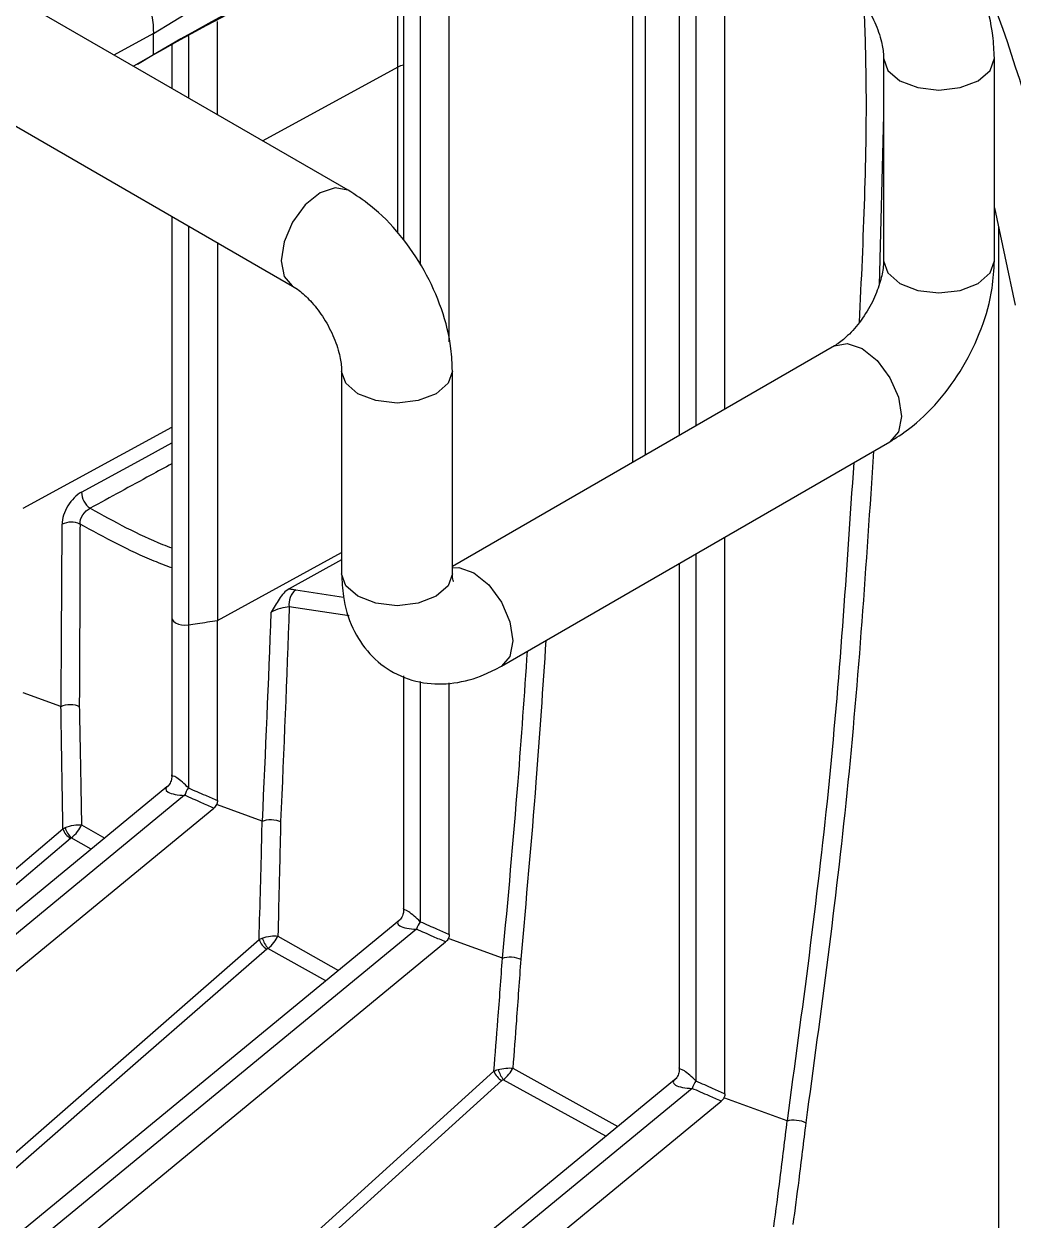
# Model space of a CAD drawing. Extents: x 9.3 to 87.2, y 1.1 to 68.8.
# Drawn here: x 17.996 to 19.113, y 53.339 to 54.689 of the extents above; entities that cross this region are included whole.
import ezdxf

# ---------------------------------------------------------------- set-up
doc = ezdxf.new("R2010")
doc.units = 0
doc.header["$MEASUREMENT"] = 0
doc.layers.add('OBJECT', color=7, linetype='CONTINUOUS')

msp = doc.modelspace()

# ---------------------------------------------------------------- linework, layer by layer
at = {"layer": 'OBJECT'}
for p, q in [((18.1428, 54.6777), (18.5247, 54.9135)), ((18.6837, 54.1941), (18.6837, 54.8774)), ((18.6976, 54.8694), (18.6976, 54.2022)), ((18.7359, 54.8472), (18.7359, 54.2243)), ((18.7548, 54.8364), (18.7548, 54.2352)), ((18.4765, 54.33), (18.4765, 54.8152)), ((18.7876, 54.2541), (18.7876, 54.8174)), ((18.4437, 54.8016), (18.4437, 54.4169)), ((18.3622, 54.5012), (17.8458, 54.7992)), ((18.4248, 54.7935), (18.4248, 54.4446)), ((18.4185, 54.6399), (18.4185, 54.7374)), ((17.7665, 54.7007), (18.2997, 54.3929)), ((18.2148, 54.5862), (18.2148, 54.6915)), ((18.1428, 54.6777), (18.098, 54.6536)), ((18.1428, 54.654), (18.1428, 54.6777)), ((18.1816, 54.6751), (18.182, 54.6742)), ((18.182, 54.6742), (18.182, 54.6051)), ((18.1247, 54.6434), (18.1428, 54.654)), ((18.1424, 54.6537), (18.1428, 54.654)), ((18.1632, 54.665), (18.1632, 54.616)), ((18.4185, 54.6399), (18.2662, 54.5566)), ((18.4185, 54.4526), (18.4185, 54.6399)), ((18.9667, 54.6501), (18.9667, 54.4215)), ((19.0917, 54.4215), (19.0917, 54.6501)), ((18.9667, 54.5858), (18.9615, 54.3941)), ((18.1632, 54.4717), (18.1632, 54.019)), ((18.182, 54.4608), (18.182, 54.0106)), ((19.0965, 54.4603), (19.0965, 53.2934)), ((18.2148, 54.4419), (18.2148, 54.0157)), ((18.9113, 54.3256), (18.48, 54.0766)), ((18.355, 54.297), (18.355, 54.0684)), ((18.48, 54.0684), (18.48, 54.297)), ((17.9956, 54.1422), (18.1632, 54.2339)), ((18.5354, 53.9642), (18.9738, 54.2173)), ((18.7876, 53.4818), (18.7876, 54.1098)), ((18.2148, 54.0157), (18.355, 54.0924)), ((18.7548, 54.0909), (18.7548, 53.4962)), ((18.355, 54.0842), (18.2957, 54.0513)), ((18.7359, 54.08), (18.7359, 53.5086)), ((18.3032, 54.0503), (18.3572, 54.0421)), ((18.1632, 54.019), (18.1632, 53.8393)), ((18.3636, 54.0208), (18.2959, 54.0309)), ((18.182, 54.0106), (18.182, 53.8268)), ((18.2148, 53.8124), (18.2148, 54.0157)), ((18.4248, 53.9532), (18.4248, 53.6882)), ((18.4437, 53.9468), (18.4437, 53.6758)), ((18.4765, 53.6614), (18.4765, 53.9452)), ((18.0382, 53.9185), (17.9956, 53.934)), ((18.1578, 53.8279), (17.7355, 53.4805)), ((18.1778, 53.8184), (17.7531, 53.469)), ((17.78, 53.4497), (18.2106, 53.804)), ((18.2148, 53.8075), (18.2137, 53.8079)), ((18.2653, 53.7891), (18.2148, 53.8075)), ((18.0614, 53.785), (18.0876, 53.7702)), ((18.049, 53.7697), (17.6884, 53.4638)), ((18.0724, 53.7577), (18.0499, 53.7704)), ((18.4194, 53.6769), (17.9971, 53.3294)), ((18.4395, 53.6673), (18.0148, 53.3179)), ((18.283, 53.6596), (18.3514, 53.6209)), ((18.4765, 53.6564), (18.4753, 53.6568)), ((18.5365, 53.6346), (18.4765, 53.6564)), ((18.0417, 53.2987), (18.4723, 53.653)), ((18.3371, 53.6091), (18.2718, 53.6456)), ((18.1833, 53.1962), (18.5269, 53.5072)), ((18.5482, 53.5106), (18.6666, 53.4446)), ((18.7306, 53.4973), (18.3083, 53.1498)), ((18.6532, 53.4337), (18.5374, 53.4976)), ((18.7506, 53.4877), (18.3259, 53.1383)), ((18.3528, 53.1191), (18.7834, 53.4734)), ((18.7876, 53.4768), (18.7864, 53.4772)), ((18.8579, 53.4513), (18.7876, 53.4768))]:
    msp.add_line(p, q, dxfattribs=at)
at = {"layer": 'OBJECT', "flags": 128}
for points in [[(18.9667, 54.6501), (18.9714, 54.6363), (18.985, 54.6246), (19.0053, 54.6168), (19.0292, 54.614), (19.0531, 54.6168), (19.0734, 54.6246), (19.0869, 54.6363), (19.0917, 54.6501), (19.0917, 54.6501)], [(18.3621, 54.5012), (18.3478, 54.5039), (18.3309, 54.4981), (18.314, 54.4844), (18.2997, 54.4651), (18.2901, 54.443), (18.2867, 54.4215), (18.2901, 54.4039), (18.2992, 54.3932)], [(19.0917, 54.481), (19.1151, 54.3712)], [(18.9667, 54.4215), (18.9714, 54.4077), (18.985, 54.396), (19.0053, 54.3881), (19.0292, 54.3854), (19.0531, 54.3881), (19.0734, 54.396), (19.0869, 54.4077), (19.0917, 54.4215)], [(18.9113, 54.3256), (18.9256, 54.3283), (18.9426, 54.3225), (18.9595, 54.3088), (18.9738, 54.2895), (18.9834, 54.2674), (18.9868, 54.2459), (18.9834, 54.2283), (18.9738, 54.2173), (18.9738, 54.2173)], [(18.48, 54.297), (18.4753, 54.2832), (18.4617, 54.2715), (18.4414, 54.2637), (18.4175, 54.2609), (18.3936, 54.2637), (18.3733, 54.2715), (18.3598, 54.2832), (18.355, 54.2965)], [(18.0613, 54.1605), (18.1297, 54.1978), (18.1632, 54.2161)], [(18.48, 54.075), (18.4872, 54.0753), (18.5041, 54.0694), (18.5211, 54.0557), (18.5354, 54.0364), (18.545, 54.0143), (18.5483, 53.9928), (18.545, 53.9752), (18.5354, 53.9642), (18.5354, 53.9642)], [(18.48, 54.0684), (18.4753, 54.0546), (18.4617, 54.0429), (18.4414, 54.035), (18.4175, 54.0323), (18.3936, 54.035), (18.3733, 54.0429), (18.3598, 54.0546), (18.355, 54.0684)], [(18.1632, 54.019), (18.1637, 54.0167), (18.1652, 54.0147), (18.1676, 54.0129), (18.1707, 54.0115), (18.1743, 54.0106), (18.1782, 54.0103), (18.182, 54.0106)], [(17.68, 53.4746), (17.68, 53.4746), (18.0404, 53.7806)], [(17.9046, 53.3437), (17.9046, 53.3437), (18.2618, 53.6556)], [(18.2706, 53.6448), (18.1255, 53.5183), (17.9804, 53.3917), (17.9131, 53.333)], [(18.5358, 53.4965), (18.4359, 53.4062), (18.336, 53.3159), (18.192, 53.1857)]]:
    msp.add_lwpolyline(points, dxfattribs=at)
at = {"layer": 'OBJECT'}
for centre, radius, start, end in [((17.0179, 53.9597), 2.2054, 2.0511, 26.9064), ((19.5123, 52.2447), 2.7712, 107.6813, 120.155), ((19.5854, 52.1937), 2.852, 108.9407, 120.385), ((18.4278, 54.6222), 0.02, 98.5663, 117.6078), ((18.0851, 54.1615), 0.0238, 182.4706, 234.1036), ((18.0498, 54.1031), 0.0235, 65.1233, 115.9474), ((18.3159, 54.0344), 0.0204, 128.7429, 189.8898), ((18.2054, 53.8099), 0.0288, 144.0617, 162.8854), ((18.0594, 53.7868), 0.02, 197.9984, 238.7717), ((18.0707, 53.7905), 0.029, 196.9849, 224.0567), ((18.467, 53.6589), 0.0288, 144.0616, 162.8856), ((18.2812, 53.6624), 0.0205, 199.2872, 238.9002), ((18.2991, 53.6683), 0.0354, 198.0649, 219.6949), ((18.5468, 53.5148), 0.0213, 200.9873, 239.0777), ((18.577, 53.525), 0.0482, 199.3727, 214.7309), ((18.7781, 53.4793), 0.0288, 144.0621, 162.8851)]:
    msp.add_arc(centre, radius, start, end, dxfattribs=at)
for centre, major_axis, ratio, start_param, end_param in [((18.058, 54.7267), (-0.06, 0.104), 0.577381, 3.927681, 5.498478), ((18.1782, 53.8252), (-0.0147, 0.0148), 0.184792, 4.634425, 6.466152), ((18.1782, 53.8252), (0.0218, -0.0003), 0.315368, 2.608447, 4.701105), ((18.4398, 53.6742), (-0.0147, 0.0148), 0.184792, 4.634425, 6.466152), ((18.4398, 53.6742), (0.0218, -0.0003), 0.315368, 2.608447, 4.701105), ((18.7509, 53.4946), (-0.0147, 0.0148), 0.184792, 4.634425, 6.466152), ((18.7509, 53.4946), (0.0218, -0.0003), 0.315368, 2.608447, 4.701105)]:
    msp.add_ellipse(centre, major_axis=major_axis, ratio=ratio, start_param=start_param, end_param=end_param, dxfattribs=at)
for points, knots in [([(19.0917, 54.6501), (19.0913, 54.6585), (19.0904, 54.6816), (19.0806, 54.7204), (19.061, 54.7643), (19.0335, 54.8044), (19.0037, 54.8349), (18.9825, 54.8487), (18.9738, 54.8543)], [0, 0, 0, 0, 0.108756, 0.297163, 0.485638, 0.674932, 0.867553, 1, 1, 1, 1]), ([(18.9113, 54.746), (18.9137, 54.7445), (18.9196, 54.7407), (18.9319, 54.7295), (18.9456, 54.712), (18.9575, 54.6903), (18.9647, 54.6693), (18.9666, 54.6561), (18.9667, 54.6512), (18.9667, 54.6501)], [0, 0, 0, 0, 0.104184, 0.260449, 0.432549, 0.616627, 0.802888, 0.958366, 1, 1, 1, 1]), ([(18.9395, 54.3523), (18.9439, 54.4464), (18.9496, 54.5685), (18.9457, 54.6853), (18.9447, 54.7121)], [0, 0, 0, 0, 0.770327, 1, 1, 1, 1]), ([(18.48, 54.297), (18.4797, 54.3054), (18.4787, 54.3285), (18.469, 54.3673), (18.4493, 54.4112), (18.4219, 54.4513), (18.3921, 54.4818), (18.3708, 54.4956), (18.3622, 54.5012)], [0, 0, 0, 0, 0.1087559, 0.2971634, 0.4856385, 0.6749319, 0.8675525, 1, 1, 1, 1]), ([(18.9667, 54.4215), (18.9666, 54.4186), (18.9663, 54.4116), (18.9627, 54.3954), (18.9544, 54.3747), (18.9416, 54.3536), (18.9269, 54.3369), (18.9165, 54.3287), (18.9122, 54.3261), (18.9113, 54.3256)], [0, 0, 0, 0, 0.1041835, 0.2604574, 0.4325702, 0.6166558, 0.802913, 0.9583786, 1, 1, 1, 1]), ([(18.9738, 54.2173), (18.9809, 54.2218), (19.0004, 54.2342), (19.0291, 54.262), (19.0573, 54.301), (19.0783, 54.3448), (19.0899, 54.3859), (19.0912, 54.4112), (19.0917, 54.4215)], [0, 0, 0, 0, 0.1087585, 0.2971641, 0.485639, 0.6749311, 0.8675487, 1, 1, 1, 1]), ([(18.2997, 54.3929), (18.302, 54.3914), (18.308, 54.3876), (18.3203, 54.3764), (18.334, 54.3589), (18.3459, 54.3372), (18.353, 54.3162), (18.3549, 54.3031), (18.355, 54.2981), (18.355, 54.297)], [0, 0, 0, 0, 0.1041844, 0.2604485, 0.4325491, 0.6166269, 0.8028878, 0.9583663, 1, 1, 1, 1]), ([(18.9553, 54.2066), (18.9469, 54.0788), (18.9305, 53.83), (18.8958, 53.5737), (18.8789, 53.4491)], [0, 0, 0, 0, 0.513645, 1, 1, 1, 1]), ([(18.1632, 54.1924), (18.1553, 54.1881), (18.1246, 54.1714), (18.0939, 54.1547), (18.0712, 54.1422)], [0, 0, 0, 0, 0.2569836, 1, 1, 1, 1]), ([(18.8581, 53.4513), (18.875, 53.5758), (18.9091, 53.827), (18.9252, 54.0709), (18.9333, 54.1939)], [0, 0, 0, 0, 0.495512, 1, 1, 1, 1]), ([(18.0613, 54.1605), (18.0556, 54.1573), (18.05, 54.1516), (18.044, 54.1416), (18.0424, 54.1381), (18.0401, 54.131), (18.0396, 54.1275), (18.0396, 54.1243)], [0, 0, 0, 0, 0.5, 0.5, 0.75, 0.75, 1, 1, 1, 1]), ([(18.0597, 54.1244), (18.0596, 54.1278), (18.0607, 54.1316), (18.065, 54.1382), (18.068, 54.1409), (18.0712, 54.1422)], [0, 0, 0, 0, 0.5, 0.5, 1, 1, 1, 1]), ([(18.0712, 54.1422), (18.0984, 54.1273), (18.1291, 54.1105), (18.1597, 54.0988), (18.1632, 54.0975)], [0, 0, 0, 0, 0.88601, 1, 1, 1, 1]), ([(18.0384, 53.9186), (18.0386, 53.9534), (18.0388, 53.9883), (18.039, 54.0231), (18.0392, 54.0569), (18.0394, 54.0906), (18.0396, 54.1243)], [0.000003159, 0.000003159, 0.000003159, 0.000003159, 0.003246106, 0.003246106, 0.003246106, 0.006382265, 0.006382265, 0.006382265, 0.006382265]), ([(18.0597, 54.1244), (18.0596, 54.0907), (18.0595, 54.057), (18.0594, 54.0232), (18.0592, 53.9884), (18.0591, 53.9536), (18.0589, 53.9187)], [0, 0, 0, 0, 0.003136414, 0.003136414, 0.003136414, 0.006374687, 0.006374687, 0.006374687, 0.006374687]), ([(18.1632, 54.075), (18.1566, 54.0775), (18.1221, 54.0905), (18.0876, 54.1093), (18.0597, 54.1244)], [0, 0, 0, 0, 0.191381, 1, 1, 1, 1]), ([(18.355, 54.0684), (18.3554, 54.0598), (18.3563, 54.0384), (18.3658, 54.007), (18.3853, 53.977), (18.4132, 53.955), (18.4467, 53.9436), (18.4822, 53.9437), (18.5118, 53.9517), (18.529, 53.9608), (18.5354, 53.9642)], [0, 0, 0, 0, 0.09663, 0.241287, 0.376641, 0.508897, 0.647876, 0.781181, 0.91815, 1, 1, 1, 1]), ([(18.4808, 54.0601), (18.4809, 54.0599), (18.4816, 54.0589), (18.4801, 54.0623), (18.4801, 54.067), (18.48, 54.0684)], [0, 0, 0, 0, 0.11158, 0.736756, 1, 1, 1, 1]), ([(18.2957, 54.0513), (18.2936, 54.0501), (18.2915, 54.0484), (18.2877, 54.0444), (18.286, 54.0421), (18.2812, 54.035), (18.2785, 54.0298), (18.2755, 54.0249)], [0, 0, 0, 0, 0.25, 0.25, 0.5, 0.5, 1, 1, 1, 1]), ([(18.2959, 54.0309), (18.2931, 54.0308), (18.2896, 54.0303), (18.2822, 54.0282), (18.2784, 54.0266), (18.2755, 54.0249)], [0, 0, 0, 0, 0.5, 0.5, 1, 1, 1, 1]), ([(18.182, 54.0106), (18.1855, 54.0111), (18.1889, 54.0117), (18.1923, 54.0122), (18.1998, 54.0134), (18.2073, 54.0145), (18.2148, 54.0157)], [0.0006590041, 0.0006590041, 0.0006590041, 0.0006590041, 0.0009289609, 0.0009289609, 0.0009289609, 0.0015214268, 0.0015214268, 0.0015214268, 0.0015214268]), ([(18.5855, 53.9932), (18.582, 53.9399), (18.574, 53.8207), (18.5631, 53.7001), (18.5571, 53.6335)], [0, 0, 0, 0, 0.446881, 1, 1, 1, 1]), ([(18.5367, 53.6346), (18.5428, 53.7012), (18.5535, 53.8173), (18.5614, 53.9322), (18.5648, 53.9812)], [0, 0, 0, 0, 0.573469, 1, 1, 1, 1]), ([(18.0382, 53.9185), (18.0382, 53.9185), (18.0383, 53.9185), (18.0383, 53.9185), (18.0383, 53.9185), (18.0384, 53.9185), (18.0384, 53.9186), (18.0384, 53.9186), (18.0384, 53.9186), (18.0384, 53.9186)], [0, 0, 0, 0, 0.000004352542, 0.000004352542, 0.000004352542, 0.000007970403, 0.000007970403, 0.000007970403, 0.000008643215, 0.000008643215, 0.000008643215, 0.000008643215]), ([(18.0404, 53.7806), (18.0401, 53.8012), (18.0398, 53.8217), (18.0394, 53.8421), (18.039, 53.8676), (18.0386, 53.8931), (18.0382, 53.9185)], [0.000254108, 0.000254108, 0.000254108, 0.000254108, 0.002136104, 0.002136104, 0.002136104, 0.004475356, 0.004475356, 0.004475356, 0.004475356]), ([(18.0384, 53.9186), (18.0412, 53.9201), (18.0449, 53.9209), (18.0524, 53.921), (18.0562, 53.9201), (18.0589, 53.9187)], [0, 0, 0, 0, 0.5, 0.5, 1, 1, 1, 1]), ([(18.0589, 53.9187), (18.0594, 53.8933), (18.0599, 53.8679), (18.0604, 53.8425), (18.0607, 53.8233), (18.061, 53.8042), (18.0614, 53.785)], [0, 0, 0, 0, 0.002331579, 0.002331579, 0.002331579, 0.004086842, 0.004086842, 0.004086842, 0.004086842]), ([(18.1628, 53.8416), (18.163, 53.8407), (18.1635, 53.838), (18.1622, 53.8333), (18.1601, 53.8296), (18.1583, 53.8284), (18.158, 53.8282)], [0, 0, 0, 0, 0.196704, 0.555704, 0.940978, 1, 1, 1, 1]), ([(18.2106, 53.804), (18.2106, 53.804), (18.2106, 53.804), (18.2106, 53.804), (18.2061, 53.806), (18.2015, 53.808), (18.197, 53.81), (18.1906, 53.8128), (18.1842, 53.8156), (18.1778, 53.8184)], [-0.00000006, -0.00000006, -0.00000006, -0.00000006, 0, 0, 0, 0.00043767, 0.00043767, 0.00043767, 0.00105289, 0.00105289, 0.00105289, 0.00105289]), ([(18.182, 53.8268), (18.1884, 53.824), (18.1948, 53.8212), (18.2012, 53.8184), (18.2058, 53.8164), (18.2103, 53.8144), (18.2148, 53.8124), (18.2148, 53.8124), (18.2148, 53.8124), (18.2148, 53.8124)], [0, 0, 0, 0, 0.00061522, 0.00061522, 0.00061522, 0.00105289, 0.00105289, 0.00105289, 0.00105295, 0.00105295, 0.00105295, 0.00105295]), ([(18.2148, 53.8124), (18.2148, 53.8118), (18.2148, 53.8111), (18.2146, 53.8103), (18.2145, 53.8097), (18.2143, 53.8091), (18.214, 53.8084), (18.2139, 53.8083), (18.2138, 53.8081), (18.2137, 53.8079)], [0, 0, 0, 0, 0.0000617264, 0.0000617264, 0.0000617264, 0.0001150831, 0.0001150831, 0.0001150831, 0.0001307497, 0.0001307497, 0.0001307497, 0.0001307497]), ([(18.2656, 53.7891), (18.2683, 53.7905), (18.272, 53.7912), (18.2796, 53.791), (18.2833, 53.7901), (18.2861, 53.7887)], [0, 0, 0, 0, 0.5, 0.5, 1, 1, 1, 1]), ([(18.043, 53.782), (18.0459, 53.7833), (18.0494, 53.7843), (18.056, 53.7853), (18.0591, 53.7854), (18.0614, 53.785)], [0, 0, 0, 0, 0.5, 0.5, 1, 1, 1, 1]), ([(18.0499, 53.7704), (18.0524, 53.7723), (18.055, 53.7748), (18.0591, 53.7801), (18.0606, 53.7828), (18.0614, 53.785)], [0, 0, 0, 0, 0.5, 0.5, 1, 1, 1, 1]), ([(18.2618, 53.6556), (18.2624, 53.6756), (18.263, 53.6956), (18.2635, 53.7156), (18.2642, 53.7402), (18.2648, 53.7646), (18.2653, 53.7891)], [0.000259317, 0.000259317, 0.000259317, 0.000259317, 0.002053949, 0.002053949, 0.002053949, 0.004254301, 0.004254301, 0.004254301, 0.004254301]), ([(18.2653, 53.7891), (18.2654, 53.7891), (18.2654, 53.7891), (18.2655, 53.7891), (18.2655, 53.7891), (18.2655, 53.7891), (18.2656, 53.7891)], [0, 0, 0, 0, 0.000004324465, 0.000004324465, 0.000004324465, 0.000008007939, 0.000008007939, 0.000008007939, 0.000008007939]), ([(18.2861, 53.7887), (18.2856, 53.7643), (18.285, 53.7398), (18.2844, 53.7153), (18.284, 53.6968), (18.2835, 53.6782), (18.283, 53.6596)], [0, 0, 0, 0, 0.002194079, 0.002194079, 0.002194079, 0.00386022, 0.00386022, 0.00386022, 0.00386022]), ([(18.4244, 53.6906), (18.4246, 53.6896), (18.4251, 53.6869), (18.4238, 53.6823), (18.4217, 53.6786), (18.4199, 53.6774), (18.4197, 53.6772)], [0, 0, 0, 0, 0.196704, 0.555704, 0.940978, 1, 1, 1, 1]), ([(18.4437, 53.6758), (18.4501, 53.673), (18.4564, 53.6702), (18.4628, 53.6674), (18.4674, 53.6654), (18.4719, 53.6634), (18.4765, 53.6614), (18.4765, 53.6614), (18.4765, 53.6614), (18.4765, 53.6614)], [0, 0, 0, 0, 0.00061522, 0.00061522, 0.00061522, 0.00105289, 0.00105289, 0.00105289, 0.00105295, 0.00105295, 0.00105295, 0.00105295]), ([(18.2654, 53.6573), (18.2683, 53.6583), (18.2715, 53.6591), (18.2778, 53.6599), (18.2807, 53.6599), (18.283, 53.6596)], [0, 0, 0, 0, 0.5, 0.5, 1, 1, 1, 1]), ([(18.2718, 53.6456), (18.2742, 53.6475), (18.2766, 53.6498), (18.2806, 53.6548), (18.2821, 53.6574), (18.283, 53.6596)], [0, 0, 0, 0, 0.5, 0.5, 1, 1, 1, 1]), ([(18.4723, 53.653), (18.4723, 53.653), (18.4723, 53.653), (18.4723, 53.653), (18.4677, 53.655), (18.4632, 53.6569), (18.4586, 53.6589), (18.4522, 53.6617), (18.4458, 53.6645), (18.4395, 53.6673)], [-0.00000006, -0.00000006, -0.00000006, -0.00000006, 0, 0, 0, 0.00043767, 0.00043767, 0.00043767, 0.00105289, 0.00105289, 0.00105289, 0.00105289]), ([(18.4765, 53.6614), (18.4765, 53.6607), (18.4764, 53.66), (18.4762, 53.6593), (18.4761, 53.6587), (18.4759, 53.658), (18.4756, 53.6574), (18.4755, 53.6572), (18.4754, 53.657), (18.4753, 53.6568)], [0, 0, 0, 0, 0.0000617264, 0.0000617264, 0.0000617264, 0.0001150831, 0.0001150831, 0.0001150831, 0.0001307497, 0.0001307497, 0.0001307497, 0.0001307497]), ([(18.5269, 53.5072), (18.5284, 53.5265), (18.53, 53.5458), (18.5314, 53.5651), (18.5332, 53.5883), (18.5349, 53.6115), (18.5365, 53.6346)], [0.000268071, 0.000268071, 0.000268071, 0.000268071, 0.001958191, 0.001958191, 0.001958191, 0.00399341, 0.00399341, 0.00399341, 0.00399341]), ([(18.5365, 53.6346), (18.5365, 53.6346), (18.5366, 53.6346), (18.5366, 53.6346), (18.5366, 53.6346), (18.5367, 53.6346), (18.5367, 53.6346)], [0, 0, 0, 0, 0.000004300772, 0.000004300772, 0.000004300772, 0.000007224298, 0.000007224298, 0.000007224298, 0.000007224298]), ([(18.5367, 53.6346), (18.5394, 53.6358), (18.5431, 53.6363), (18.5506, 53.6359), (18.5544, 53.6349), (18.5571, 53.6335)], [0, 0, 0, 0, 0.5, 0.5, 1, 1, 1, 1]), ([(18.5571, 53.6335), (18.5556, 53.6103), (18.5539, 53.5872), (18.5522, 53.564), (18.5509, 53.5462), (18.5495, 53.5284), (18.5482, 53.5106)], [0, 0, 0, 0, 0.002030409, 0.002030409, 0.002030409, 0.003588567, 0.003588567, 0.003588567, 0.003588567]), ([(18.5316, 53.5091), (18.5344, 53.5098), (18.5374, 53.5103), (18.5433, 53.5109), (18.546, 53.5108), (18.5482, 53.5106)], [0, 0, 0, 0, 0.5, 0.5, 1, 1, 1, 1]), ([(18.5374, 53.4976), (18.5397, 53.4993), (18.542, 53.5015), (18.5457, 53.506), (18.5472, 53.5085), (18.5482, 53.5106)], [0, 0, 0, 0, 0.5, 0.5, 1, 1, 1, 1]), ([(18.7355, 53.511), (18.7357, 53.51), (18.7362, 53.5073), (18.7349, 53.5027), (18.7328, 53.499), (18.731, 53.4978), (18.7308, 53.4976)], [0, 0, 0, 0, 0.196703, 0.555703, 0.940978, 1, 1, 1, 1]), ([(18.7548, 53.4962), (18.7612, 53.4934), (18.7676, 53.4906), (18.774, 53.4878), (18.7785, 53.4858), (18.7831, 53.4838), (18.7876, 53.4818), (18.7876, 53.4818), (18.7876, 53.4818), (18.7876, 53.4818)], [0, 0, 0, 0, 0.00061522, 0.00061522, 0.00061522, 0.00105289, 0.00105289, 0.00105289, 0.00105295, 0.00105295, 0.00105295, 0.00105295]), ([(18.7834, 53.4734), (18.7834, 53.4734), (18.7834, 53.4734), (18.7834, 53.4734), (18.7788, 53.4753), (18.7743, 53.4773), (18.7698, 53.4793), (18.7634, 53.4821), (18.757, 53.4849), (18.7506, 53.4877)], [-0.00000006, -0.00000006, -0.00000006, -0.00000006, 0, 0, 0, 0.00043767, 0.00043767, 0.00043767, 0.00105289, 0.00105289, 0.00105289, 0.00105289]), ([(18.7876, 53.4818), (18.7876, 53.4811), (18.7875, 53.4804), (18.7874, 53.4797), (18.7872, 53.4791), (18.787, 53.4784), (18.7867, 53.4778), (18.7866, 53.4776), (18.7865, 53.4774), (18.7864, 53.4772)], [0, 0, 0, 0, 0.0000617264, 0.0000617264, 0.0000617264, 0.0001150831, 0.0001150831, 0.0001150831, 0.0001307497, 0.0001307497, 0.0001307497, 0.0001307497]), ([(18.8581, 53.4513), (18.8609, 53.4522), (18.8647, 53.4525), (18.8723, 53.4517), (18.8761, 53.4506), (18.8789, 53.4491)], [0, 0, 0, 0, 0.5, 0.5, 1, 1, 1, 1]), ([(18.8427, 53.3315), (18.8452, 53.3498), (18.8476, 53.3682), (18.8499, 53.3865), (18.8526, 53.4081), (18.8553, 53.4297), (18.8579, 53.4513)], [0.000281615, 0.000281615, 0.000281615, 0.000281615, 0.001854312, 0.001854312, 0.001854312, 0.003710368, 0.003710368, 0.003710368, 0.003710368]), ([(18.8579, 53.4513), (18.8579, 53.4513), (18.858, 53.4512), (18.858, 53.4513), (18.858, 53.4513), (18.8581, 53.4513), (18.8581, 53.4513)], [0, 0, 0, 0, 0.000004284323, 0.000004284323, 0.000004284323, 0.000006386512, 0.000006386512, 0.000006386512, 0.000006386512]), ([(18.8789, 53.4491), (18.8763, 53.4275), (18.8736, 53.406), (18.8709, 53.3844), (18.8687, 53.3677), (18.8666, 53.351), (18.8643, 53.3342)], [0, 0, 0, 0, 0.001852284, 0.001852284, 0.001852284, 0.003286817, 0.003286817, 0.003286817, 0.003286817])]:
    msp.add_open_spline(points, degree=3, knots=knots, dxfattribs=at)
for points in [[(18.2957, 54.0513), (18.2984, 54.0511), (18.3009, 54.0508), (18.3032, 54.0503)], [(18.2656, 53.7891), (18.2693, 53.8679), (18.2726, 53.9465), (18.2755, 54.0249)], [(18.2959, 54.0309), (18.293, 53.9504), (18.2897, 53.8696), (18.2861, 53.7887)], [(18.2137, 53.8079), (18.213, 53.8063), (18.2118, 53.805), (18.2106, 53.804)], [(18.0404, 53.7806), (18.0412, 53.7812), (18.0421, 53.7816), (18.043, 53.782)], [(18.0499, 53.7704), (18.0496, 53.7702), (18.0493, 53.77), (18.049, 53.7697)], [(18.2618, 53.6556), (18.2629, 53.6563), (18.2641, 53.6568), (18.2654, 53.6573)], [(18.4753, 53.6568), (18.4746, 53.6553), (18.4735, 53.6539), (18.4723, 53.653)], [(18.2718, 53.6456), (18.2714, 53.6454), (18.271, 53.6451), (18.2706, 53.6448)], [(18.5269, 53.5072), (18.5282, 53.508), (18.5298, 53.5086), (18.5316, 53.5091)], [(18.5374, 53.4976), (18.5368, 53.4973), (18.5363, 53.4969), (18.5358, 53.4965)], [(18.7864, 53.4772), (18.7857, 53.4757), (18.7846, 53.4743), (18.7834, 53.4734)]]:
    msp.add_open_spline(points, degree=3, dxfattribs=at)

doc.saveas('drawing.dxf')
